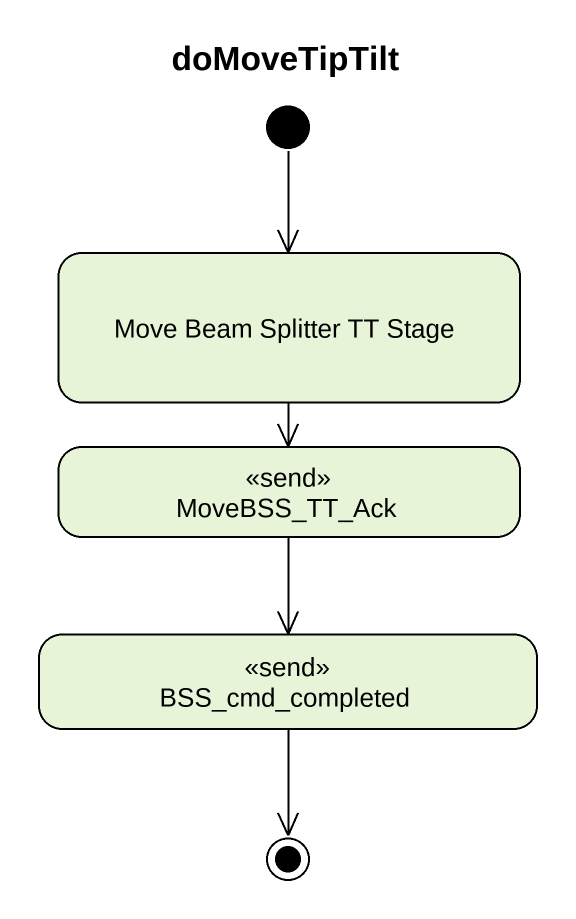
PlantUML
@startuml
title doMoveTipTilt
hide empty description
state "Move Beam Splitter TT Stage" as Move_Beam_Splitter_TT_Stage
state MoveBSS_TT_Ack <<send>>
state BSS_cmd_completed <<send>>
[*] --> Move_Beam_Splitter_TT_Stage
Move_Beam_Splitter_TT_Stage --> MoveBSS_TT_Ack
MoveBSS_TT_Ack --> BSS_cmd_completed
BSS_cmd_completed --> [*]
@enduml
